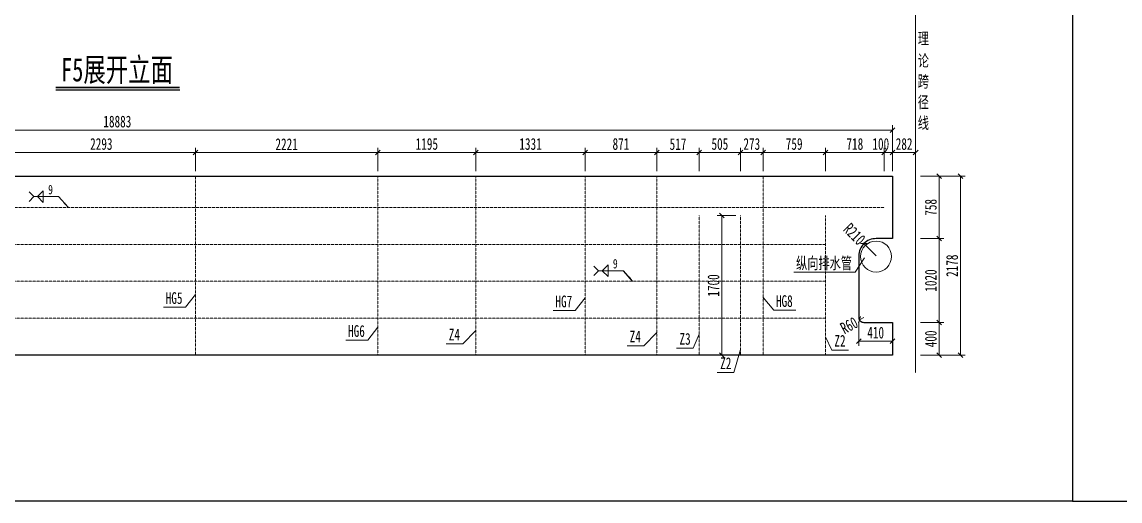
# Model space of a CAD drawing. Header units: millimetres. Extents: x -89049 to 410567, y -307459 to -100425.
# Drawn here: x 309772 to 323147, y -153251 to -147422 of the extents above; entities that cross this region are included whole.
import ezdxf
from ezdxf.enums import TextEntityAlignment as Align

# ---------------------------------------------------------------- set-up
doc = ezdxf.new("R2010")
doc.units = ezdxf.units.MM
doc.linetypes.add('CENTER2', pattern=[28.575, 19.05, -3.175, 3.175, -3.175])
doc.linetypes.add('DASHED', pattern=[0.75, 0.5, -0.25])
doc.layers.get('Defpoints').update_dxf_attribs({"color": 8})
for name, color, linetype, lineweight in [('Dim', 4, 'Continuous', 15), ('中心线', 2, 'CENTER2', 15), ('文字', 7, 'Continuous', 15), ('标注线及字体', 2, 'Continuous', 15), ('桥 构造粗实', 1, 'Continuous', 30), ('细实线', 4, 'Continuous', 15), ('虚线', 7, 'DASHED', 13)]:
    doc.layers.add(name, color=color, linetype=linetype, lineweight=lineweight)
doc.layers.add('Text', color=4, linetype='Continuous')
doc.styles.add('111', font='', dxfattribs={"width": 0.7})
doc.styles.add('BM_Dim', font='', dxfattribs={"width": 0.85})
doc.styles.add('SMEDI', font='', dxfattribs={"width": 0.75})
doc.styles.get("Standard").update_dxf_attribs({"font": ''})
doc.styles.get('111').set_extended_font_data('仿宋_GB2312')
doc.styles.get('BM_Dim').set_extended_font_data('仿宋_GB2312')
doc.styles.get('SMEDI').set_extended_font_data('仿宋_GB2312')
doc.styles.get('Standard').set_extended_font_data('仿宋_GB2312')
doc.dimstyles.new('200', dxfattribs={"dimscale": 0, "dimtxt": 2.5, "dimasz": 1, "dimexe": 1, "dimexo": 1, "dimgap": 0.6, "dimtad": 1, "dimdec": 0, "dimdsep": 46, "dimtxsty": '111', "dimblk": 'OBLIQUE', "dimcen": 0, "dimclrd": 4, "dimclre": 4, "dimclrt": 4, "dimadec": 1, "dimazin": 2, "dimtfac": 1, "dimtdec": 0, "dimtix": 1, "dimtmove": 2, "dimatfit": 3, "dimfxl": 4, "dimfxlon": 1, "dimtolj": 1, "dimlwd": -1, "dimlwe": -1, "dimarcsym": 0})
doc.dimstyles.new('MSteel_1.0_1.0', dxfattribs={"dimtxt": 3, "dimasz": 1.2, "dimexe": 1, "dimexo": 1, "dimgap": 1, "dimtad": 3, "dimtoh": 1, "dimdec": 0, "dimzin": 0, "dimdsep": 46, "dimtxsty": 'Standard', "dimblk": 'ARCHTICK', "dimcen": 0.09, "dimclrd": 3, "dimclre": 3, "dimadec": 0, "dimazin": 0, "dimtfac": 1, "dimtdec": 4, "dimtofl": 0, "dimtmove": 0, "dimatfit": 3, "dimfxl": 1, "dimtolj": 1, "dimtzin": 0, "dimarcsym": 0})

# ---------------------------------------------------------------- blocks, each defined once
blk = doc.blocks.new('_Oblique')
at = {"color": 0, "linetype": 'ByBlock', "lineweight": -2}
blk.add_line((-0.5, -0.5), (0.5, 0.5), dxfattribs=at)
blk = doc.blocks.new('*D4380')
at = {"layer": 'Defpoints', "color": 0, "transparency": 16777216}
for p in [(320376, -149009), (320276, -149789), (320376, -149775)]:
    blk.add_point(p, dxfattribs=at)
at = {"layer": '细实线', "color": 4, "transparency": 16777216}
for p, q in [((320276, -149238), (320276, -148952)), ((320376, -149238), (320376, -148952)), ((320276, -149009), (320376, -149009))]:
    blk.add_line(p, q, dxfattribs=at)
at = {"layer": '细实线', "color": 4, "transparency": 16777216, "xscale": 57.14285714285715, "yscale": 57.14285714285715, "zscale": 57.14285714285715, "rotation": 180}
blk.add_blockref('_Oblique', (320276, -149009), dxfattribs=at)
at = {"layer": '细实线', "color": 4, "transparency": 16777216, "xscale": 57.14285714285715, "yscale": 57.14285714285715, "zscale": 57.14285714285715}
blk.add_blockref('_Oblique', (320376, -149009), dxfattribs=at)
at = {"layer": '细实线', "color": 4, "transparency": 16777216, "insert": (320233, -148907), "char_height": 142.9, "attachment_point": 5, "style": '111'}
blk.add_mtext('\\A1;100', dxfattribs=at)
blk = doc.blocks.new('*D4381')
at = {"layer": 'Defpoints', "color": 0, "transparency": 16777216}
for p in [(319558, -149009), (319558, -149792), (320276, -149789)]:
    blk.add_point(p, dxfattribs=at)
at = {"layer": '细实线', "color": 4, "transparency": 16777216}
for p, q in [((319558, -149238), (319558, -148952)), ((320276, -149238), (320276, -148952)), ((320276, -149009), (319558, -149009))]:
    blk.add_line(p, q, dxfattribs=at)
at = {"layer": '细实线', "color": 4, "transparency": 16777216, "xscale": 57.14285714285715, "yscale": 57.14285714285715, "zscale": 57.14285714285715, "rotation": 180}
blk.add_blockref('_Oblique', (319558, -149009), dxfattribs=at)
at = {"layer": '细实线', "color": 4, "transparency": 16777216, "xscale": 57.14285714285715, "yscale": 57.14285714285715, "zscale": 57.14285714285715}
blk.add_blockref('_Oblique', (320276, -149009), dxfattribs=at)
at = {"layer": '细实线', "color": 4, "transparency": 16777216, "insert": (319917, -148907), "char_height": 142.9, "attachment_point": 5, "style": '111'}
blk.add_mtext('\\A1;718', dxfattribs=at)
blk = doc.blocks.new('*D4382')
at = {"layer": 'Defpoints', "color": 0, "transparency": 16777216}
for p in [(301493, -148737), (301493, -149336), (320376, -149359)]:
    blk.add_point(p, dxfattribs=at)
at = {"layer": '细实线', "color": 4, "transparency": 16777216}
for p, q in [((301493, -148965), (301493, -148679)), ((320376, -148965), (320376, -148679)), ((320376, -148737), (301493, -148737))]:
    blk.add_line(p, q, dxfattribs=at)
at = {"layer": '细实线', "color": 4, "transparency": 16777216, "xscale": 57.14285714285715, "yscale": 57.14285714285715, "zscale": 57.14285714285715, "rotation": 180}
blk.add_blockref('_Oblique', (301493, -148737), dxfattribs=at)
at = {"layer": '细实线', "color": 4, "transparency": 16777216, "xscale": 57.14285714285715, "yscale": 57.14285714285715, "zscale": 57.14285714285715}
blk.add_blockref('_Oblique', (320376, -148737), dxfattribs=at)
at = {"layer": '细实线', "color": 4, "transparency": 16777216, "insert": (310934, -148634), "char_height": 142.9, "attachment_point": 5, "style": '111'}
blk.add_mtext('\\A1;18883', dxfattribs=at)
blk = doc.blocks.new('*D4383')
at = {"layer": 'Defpoints', "color": 0, "transparency": 16777216}
for p in [(320658, -149009), (320376, -149804), (320658, -149804)]:
    blk.add_point(p, dxfattribs=at)
at = {"layer": '细实线', "color": 4, "transparency": 16777216}
for p, q in [((320376, -149238), (320376, -148952)), ((320658, -149238), (320658, -148952)), ((320376, -149009), (320658, -149009))]:
    blk.add_line(p, q, dxfattribs=at)
at = {"layer": '细实线', "color": 4, "transparency": 16777216, "xscale": 57.14285714285715, "yscale": 57.14285714285715, "zscale": 57.14285714285715, "rotation": 180}
blk.add_blockref('_Oblique', (320376, -149009), dxfattribs=at)
at = {"layer": '细实线', "color": 4, "transparency": 16777216, "xscale": 57.14285714285715, "yscale": 57.14285714285715, "zscale": 57.14285714285715}
blk.add_blockref('_Oblique', (320658, -149009), dxfattribs=at)
at = {"layer": '细实线', "color": 4, "transparency": 16777216, "insert": (320517, -148907), "char_height": 142.9, "attachment_point": 5, "style": '111'}
blk.add_mtext('\\A1;282', dxfattribs=at)
blk = doc.blocks.new('*D4384')
at = {"layer": 'Defpoints', "color": 0, "transparency": 16777216}
for p in [(318799, -149009), (318799, -149391), (319558, -149439)]:
    blk.add_point(p, dxfattribs=at)
at = {"layer": '细实线', "color": 4, "transparency": 16777216}
for p, q in [((318799, -149238), (318799, -148952)), ((319558, -149238), (319558, -148952)), ((319558, -149009), (318799, -149009))]:
    blk.add_line(p, q, dxfattribs=at)
at = {"layer": '细实线', "color": 4, "transparency": 16777216, "xscale": 57.14285714285715, "yscale": 57.14285714285715, "zscale": 57.14285714285715, "rotation": 180}
blk.add_blockref('_Oblique', (318799, -149009), dxfattribs=at)
at = {"layer": '细实线', "color": 4, "transparency": 16777216, "xscale": 57.14285714285715, "yscale": 57.14285714285715, "zscale": 57.14285714285715}
blk.add_blockref('_Oblique', (319558, -149009), dxfattribs=at)
at = {"layer": '细实线', "color": 4, "transparency": 16777216, "insert": (319178, -148907), "char_height": 142.9, "attachment_point": 5, "style": '111'}
blk.add_mtext('\\A1;759', dxfattribs=at)
blk = doc.blocks.new('*D4385')
at = {"layer": 'Defpoints', "color": 0, "transparency": 16777216}
for p in [(318526, -149009), (318526, -149378), (318799, -149391)]:
    blk.add_point(p, dxfattribs=at)
at = {"layer": '细实线', "color": 4, "transparency": 16777216}
for p, q in [((318526, -149238), (318526, -148952)), ((318799, -149238), (318799, -148952)), ((318799, -149009), (318526, -149009))]:
    blk.add_line(p, q, dxfattribs=at)
at = {"layer": '细实线', "color": 4, "transparency": 16777216, "xscale": 57.14285714285715, "yscale": 57.14285714285715, "zscale": 57.14285714285715, "rotation": 180}
blk.add_blockref('_Oblique', (318526, -149009), dxfattribs=at)
at = {"layer": '细实线', "color": 4, "transparency": 16777216, "xscale": 57.14285714285715, "yscale": 57.14285714285715, "zscale": 57.14285714285715}
blk.add_blockref('_Oblique', (318799, -149009), dxfattribs=at)
at = {"layer": '细实线', "color": 4, "transparency": 16777216, "insert": (318662, -148907), "char_height": 142.9, "attachment_point": 5, "style": '111'}
blk.add_mtext('\\A1;273', dxfattribs=at)
blk = doc.blocks.new('*D4386')
at = {"layer": 'Defpoints', "color": 0, "transparency": 16777216}
for p in [(318021, -149009), (318021, -149349), (318526, -149378)]:
    blk.add_point(p, dxfattribs=at)
at = {"layer": '细实线', "color": 4, "transparency": 16777216}
for p, q in [((318021, -149238), (318021, -148952)), ((318526, -149238), (318526, -148952)), ((318526, -149009), (318021, -149009))]:
    blk.add_line(p, q, dxfattribs=at)
at = {"layer": '细实线', "color": 4, "transparency": 16777216, "xscale": 57.14285714285715, "yscale": 57.14285714285715, "zscale": 57.14285714285715, "rotation": 180}
blk.add_blockref('_Oblique', (318021, -149009), dxfattribs=at)
at = {"layer": '细实线', "color": 4, "transparency": 16777216, "xscale": 57.14285714285715, "yscale": 57.14285714285715, "zscale": 57.14285714285715}
blk.add_blockref('_Oblique', (318526, -149009), dxfattribs=at)
at = {"layer": '细实线', "color": 4, "transparency": 16777216, "insert": (318273, -148907), "char_height": 142.9, "attachment_point": 5, "style": '111'}
blk.add_mtext('\\A1;505', dxfattribs=at)
blk = doc.blocks.new('*D4387')
at = {"layer": 'Defpoints', "color": 0, "transparency": 16777216}
for p in [(315302, -149009), (315302, -149331), (316633, -149337)]:
    blk.add_point(p, dxfattribs=at)
at = {"layer": '细实线', "color": 4, "transparency": 16777216}
for p, q in [((315302, -149238), (315302, -148952)), ((316633, -149238), (316633, -148952)), ((316633, -149009), (315302, -149009))]:
    blk.add_line(p, q, dxfattribs=at)
at = {"layer": '细实线', "color": 4, "transparency": 16777216, "xscale": 57.14285714285715, "yscale": 57.14285714285715, "zscale": 57.14285714285715, "rotation": 180}
blk.add_blockref('_Oblique', (315302, -149009), dxfattribs=at)
at = {"layer": '细实线', "color": 4, "transparency": 16777216, "xscale": 57.14285714285715, "yscale": 57.14285714285715, "zscale": 57.14285714285715}
blk.add_blockref('_Oblique', (316633, -149009), dxfattribs=at)
at = {"layer": '细实线', "color": 4, "transparency": 16777216, "insert": (315967, -148907), "char_height": 142.9, "attachment_point": 5, "style": '111'}
blk.add_mtext('\\A1;1331', dxfattribs=at)
blk = doc.blocks.new('*D4388')
at = {"layer": 'Defpoints', "color": 0, "transparency": 16777216}
for p in [(314107, -149009), (314107, -149367), (315302, -149331)]:
    blk.add_point(p, dxfattribs=at)
at = {"layer": '细实线', "color": 4, "transparency": 16777216}
for p, q in [((314107, -149238), (314107, -148952)), ((315302, -149238), (315302, -148952)), ((315302, -149009), (314107, -149009))]:
    blk.add_line(p, q, dxfattribs=at)
at = {"layer": '细实线', "color": 4, "transparency": 16777216, "xscale": 57.14285714285715, "yscale": 57.14285714285715, "zscale": 57.14285714285715, "rotation": 180}
blk.add_blockref('_Oblique', (314107, -149009), dxfattribs=at)
at = {"layer": '细实线', "color": 4, "transparency": 16777216, "xscale": 57.14285714285715, "yscale": 57.14285714285715, "zscale": 57.14285714285715}
blk.add_blockref('_Oblique', (315302, -149009), dxfattribs=at)
at = {"layer": '细实线', "color": 4, "transparency": 16777216, "insert": (314704, -148907), "char_height": 142.9, "attachment_point": 5, "style": '111'}
blk.add_mtext('\\A1;1195', dxfattribs=at)
blk = doc.blocks.new('*D4389')
at = {"layer": 'Defpoints', "color": 0, "transparency": 16777216}
for p in [(311885, -149009), (311885, -149344), (314107, -149367)]:
    blk.add_point(p, dxfattribs=at)
at = {"layer": '细实线', "color": 4, "transparency": 16777216}
for p, q in [((311885, -149238), (311885, -148952)), ((314107, -149238), (314107, -148952)), ((314107, -149009), (311885, -149009))]:
    blk.add_line(p, q, dxfattribs=at)
at = {"layer": '细实线', "color": 4, "transparency": 16777216, "xscale": 57.14285714285715, "yscale": 57.14285714285715, "zscale": 57.14285714285715, "rotation": 180}
blk.add_blockref('_Oblique', (311885, -149009), dxfattribs=at)
at = {"layer": '细实线', "color": 4, "transparency": 16777216, "xscale": 57.14285714285715, "yscale": 57.14285714285715, "zscale": 57.14285714285715}
blk.add_blockref('_Oblique', (314107, -149009), dxfattribs=at)
at = {"layer": '细实线', "color": 4, "transparency": 16777216, "insert": (312996, -148909), "char_height": 142.9, "attachment_point": 5, "style": '111'}
blk.add_mtext('\\A1;2221', dxfattribs=at)
blk = doc.blocks.new('*D4390')
at = {"layer": 'Defpoints', "color": 0, "transparency": 16777216}
for p in [(309593, -149009), (309593, -149344), (311885, -149407)]:
    blk.add_point(p, dxfattribs=at)
at = {"layer": '细实线', "color": 4, "transparency": 16777216}
for p, q in [((309593, -149238), (309593, -148952)), ((311885, -149238), (311885, -148952)), ((311885, -149009), (309593, -149009))]:
    blk.add_line(p, q, dxfattribs=at)
at = {"layer": '细实线', "color": 4, "transparency": 16777216, "xscale": 57.14285714285715, "yscale": 57.14285714285715, "zscale": 57.14285714285715, "rotation": 180}
blk.add_blockref('_Oblique', (309593, -149009), dxfattribs=at)
at = {"layer": '细实线', "color": 4, "transparency": 16777216, "xscale": 57.14285714285715, "yscale": 57.14285714285715, "zscale": 57.14285714285715}
blk.add_blockref('_Oblique', (311885, -149009), dxfattribs=at)
at = {"layer": '细实线', "color": 4, "transparency": 16777216, "insert": (310739, -148907), "char_height": 142.9, "attachment_point": 5, "style": '111'}
blk.add_mtext('\\A1;2293', dxfattribs=at)
blk = doc.blocks.new('*D4393')
at = {"layer": 'Defpoints', "color": 0, "transparency": 16777216}
for p in [(316633, -149009), (316633, -149337), (317504, -149390)]:
    blk.add_point(p, dxfattribs=at)
at = {"layer": '细实线', "color": 4, "transparency": 16777216}
for p, q in [((316633, -149238), (316633, -148952)), ((317504, -149238), (317504, -148952)), ((317504, -149009), (316633, -149009))]:
    blk.add_line(p, q, dxfattribs=at)
at = {"layer": '细实线', "color": 4, "transparency": 16777216, "xscale": 57.14285714285715, "yscale": 57.14285714285715, "zscale": 57.14285714285715, "rotation": 180}
blk.add_blockref('_Oblique', (316633, -149009), dxfattribs=at)
at = {"layer": '细实线', "color": 4, "transparency": 16777216, "xscale": 57.14285714285715, "yscale": 57.14285714285715, "zscale": 57.14285714285715}
blk.add_blockref('_Oblique', (317504, -149009), dxfattribs=at)
at = {"layer": '细实线', "color": 4, "transparency": 16777216, "insert": (317068, -148907), "char_height": 142.9, "attachment_point": 5, "style": '111'}
blk.add_mtext('\\A1;871', dxfattribs=at)
blk = doc.blocks.new('_ArchTick')
at = {"color": 0, "linetype": 'ByBlock', "const_width": 0.15}
blk.add_lwpolyline([(-0.5, -0.5), (0.5, 0.5)], dxfattribs=at)
blk = doc.blocks.new('角焊缝2')
at = {"layer": 'Dim'}
blk.add_line((-3138.01, 370.22), (-3132.7, 370.22), dxfattribs=at)
blk.add_lwpolyline([(-3134.75, 371.45), (-3134.75, 368.99), (-3133.52, 370.22)], close=True, dxfattribs=at)
blk.add_lwpolyline([(-3131.7, 369.22), (-3132.7, 370.22), (-3131.7, 371.22)], dxfattribs=at)
blk = doc.blocks.new('*D4398')
at = {"layer": 'Defpoints', "color": 0, "transparency": 16777216}
for p in [(318021, -149009), (317504, -149390), (318021, -149368)]:
    blk.add_point(p, dxfattribs=at)
at = {"layer": '细实线', "color": 4, "transparency": 16777216}
for p, q in [((317504, -149238), (317504, -148952)), ((318021, -149238), (318021, -148952)), ((317504, -149009), (318021, -149009))]:
    blk.add_line(p, q, dxfattribs=at)
at = {"layer": '细实线', "color": 4, "transparency": 16777216, "xscale": 57.14285714285715, "yscale": 57.14285714285715, "zscale": 57.14285714285715}
for p, rotation in [((317504, -149009), 180.0000661332719), ((318021, -149009), 6.613327188675714e-05)]:
    blk.add_blockref('_Oblique', p, dxfattribs=dict(at, rotation=rotation))
at = {"layer": '细实线', "color": 4, "transparency": 16777216, "insert": (317763, -148909), "char_height": 142.9, "attachment_point": 5, "rotation": 0.0001, "style": '111'}
blk.add_mtext('\\A1;517', dxfattribs=at)
blk = doc.blocks.new('*D4415')
at = {"layer": 'Defpoints', "color": 0, "transparency": 16777216}
for p in [(320376, -151078), (320945, -151078), (320376, -151478)]:
    blk.add_point(p, dxfattribs=at)
at = {"layer": '细实线', "color": 4, "transparency": 16777216}
for p, q in [((320716, -151078), (321002, -151078)), ((320945, -151478), (320945, -151078)), ((320716, -151478), (321002, -151478))]:
    blk.add_line(p, q, dxfattribs=at)
at = {"layer": '细实线', "color": 4, "transparency": 16777216, "xscale": 57.14285714285715, "yscale": 57.14285714285715, "zscale": 57.14285714285715}
for p, rotation in [((320945, -151078), 90), ((320945, -151478), 270)]:
    blk.add_blockref('_Oblique', p, dxfattribs=dict(at, rotation=rotation))
at = {"layer": '细实线', "color": 4, "transparency": 16777216, "insert": (320843, -151278), "char_height": 142.9, "attachment_point": 5, "rotation": 90, "style": '111'}
blk.add_mtext('\\A1;400', dxfattribs=at)
blk = doc.blocks.new('*D4416')
at = {"layer": 'Defpoints', "color": 0, "transparency": 16777216}
for p in [(320376, -150058), (320376, -151078), (320945, -151078)]:
    blk.add_point(p, dxfattribs=at)
at = {"layer": '细实线', "color": 4, "transparency": 16777216}
for p, q in [((320716, -150058), (321002, -150058)), ((320945, -150058), (320945, -151078)), ((320716, -151078), (321002, -151078))]:
    blk.add_line(p, q, dxfattribs=at)
at = {"layer": '细实线', "color": 4, "transparency": 16777216, "xscale": 57.14285714285715, "yscale": 57.14285714285715, "zscale": 57.14285714285715}
for p, rotation in [((320945, -150058), 90), ((320945, -151078), 270)]:
    blk.add_blockref('_Oblique', p, dxfattribs=dict(at, rotation=rotation))
at = {"layer": '细实线', "color": 4, "transparency": 16777216, "insert": (320843, -150568), "char_height": 142.9, "attachment_point": 5, "rotation": 90, "style": '111'}
blk.add_mtext('\\A1;1020', dxfattribs=at)
blk = doc.blocks.new('*D4417')
at = {"layer": 'Defpoints', "color": 0, "transparency": 16777216}
for p in [(320376, -149299), (320376, -150058), (320945, -150058)]:
    blk.add_point(p, dxfattribs=at)
at = {"layer": '细实线', "color": 4, "transparency": 16777216}
for p, q in [((320716, -149299), (321002, -149299)), ((320945, -149299), (320945, -150058)), ((320716, -150058), (321002, -150058))]:
    blk.add_line(p, q, dxfattribs=at)
at = {"layer": '细实线', "color": 4, "transparency": 16777216, "xscale": 57.14285714285715, "yscale": 57.14285714285715, "zscale": 57.14285714285715}
for p, rotation in [((320945, -149299), 90), ((320945, -150058), 270)]:
    blk.add_blockref('_Oblique', p, dxfattribs=dict(at, rotation=rotation))
at = {"layer": '细实线', "color": 4, "transparency": 16777216, "insert": (320843, -149678), "char_height": 142.9, "attachment_point": 5, "rotation": 90, "style": '111'}
blk.add_mtext('\\A1;758', dxfattribs=at)
blk = doc.blocks.new('*D4418')
at = {"layer": 'Defpoints', "color": 0, "transparency": 16777216}
for p in [(320376, -149299), (321204, -149299), (320376, -151478)]:
    blk.add_point(p, dxfattribs=at)
at = {"layer": '细实线', "color": 4, "transparency": 16777216}
for p, q in [((320976, -149299), (321261, -149299)), ((321204, -151478), (321204, -149299)), ((320976, -151478), (321261, -151478))]:
    blk.add_line(p, q, dxfattribs=at)
at = {"layer": '细实线', "color": 4, "transparency": 16777216, "xscale": 57.14285714285715, "yscale": 57.14285714285715, "zscale": 57.14285714285715}
for p, rotation in [((321204, -149299), 90), ((321204, -151478), 270)]:
    blk.add_blockref('_Oblique', p, dxfattribs=dict(at, rotation=rotation))
at = {"layer": '细实线', "color": 4, "transparency": 16777216, "insert": (321102, -150388), "char_height": 142.9, "attachment_point": 5, "rotation": 90, "style": '111'}
blk.add_mtext('\\A1;2178', dxfattribs=at)
blk = doc.blocks.new('*D4419')
at = {"layer": 'Defpoints', "color": 0, "transparency": 16777216}
for p in [(319966, -150913), (320376, -151078), (319966, -151305)]:
    blk.add_point(p, dxfattribs=at)
at = {"layer": '细实线', "color": 4, "transparency": 16777216}
for p, q in [((319966, -151077), (319966, -151362)), ((320376, -151135), (320376, -151362)), ((320376, -151305), (319966, -151305))]:
    blk.add_line(p, q, dxfattribs=at)
at = {"layer": '细实线', "color": 4, "transparency": 16777216, "xscale": 57.14285714285715, "yscale": 57.14285714285715, "zscale": 57.14285714285715, "rotation": 180}
blk.add_blockref('_Oblique', (319966, -151305), dxfattribs=at)
at = {"layer": '细实线', "color": 4, "transparency": 16777216, "xscale": 57.14285714285715, "yscale": 57.14285714285715, "zscale": 57.14285714285715}
blk.add_blockref('_Oblique', (320376, -151305), dxfattribs=at)
at = {"layer": '细实线', "color": 4, "transparency": 16777216, "insert": (320171, -151203), "char_height": 142.9, "attachment_point": 5, "style": '111'}
blk.add_mtext('\\A1;410', dxfattribs=at)
blk = doc.blocks.new('*D4420')
at = {"layer": 'Defpoints', "color": 0, "transparency": 16777216}
for p in [(319973, -151046), (320026, -151018)]:
    blk.add_point(p, dxfattribs=at)
at = {"layer": '细实线', "color": 4, "transparency": 16777216}
for p, q in [((319973, -151046), (320026, -151018)), ((320026, -151018), (319973, -151046))]:
    blk.add_line(p, q, dxfattribs=at)
at = {"layer": '细实线', "color": 4, "transparency": 16777216, "xscale": 57.14285714285715, "yscale": 57.14285714285715, "zscale": 57.14285714285715, "rotation": 208.2547155653454}
blk.add_blockref('_Oblique', (319973, -151046), dxfattribs=at)
at = {"layer": '细实线', "color": 4, "transparency": 16777216, "insert": (319847, -151114), "char_height": 142.9, "attachment_point": 5, "rotation": 28.2547, "style": '111'}
blk.add_mtext('\\A1;R60', dxfattribs=at)
blk = doc.blocks.new('*D4421')
at = {"layer": 'Defpoints', "color": 0, "transparency": 16777216}
for p in [(320027, -150119), (320176, -150268)]:
    blk.add_point(p, dxfattribs=at)
at = {"layer": '细实线', "color": 4, "transparency": 16777216}
for p in [(320027, -150119), (320176, -150268)]:
    blk.add_line(p, (320027, -150119), dxfattribs=at)
at = {"layer": '细实线', "color": 4, "transparency": 16777216, "xscale": 57.14285714285715, "yscale": 57.14285714285715, "zscale": 57.14285714285715, "rotation": 314.9358594257207}
blk.add_blockref('_Oblique', (320027, -150119), dxfattribs=at)
at = {"layer": '细实线', "color": 4, "transparency": 16777216, "insert": (319912, -150003), "char_height": 142.9, "attachment_point": 5, "rotation": 314.9359, "style": '111'}
blk.add_mtext('\\A1;R210', dxfattribs=at)
blk = doc.blocks.new('*D4424')
at = {"layer": 'Defpoints', "color": 0, "transparency": 16777216}
for p in [(318298, -149778), (318526, -149778), (318526, -151478)]:
    blk.add_point(p, dxfattribs=at)
at = {"layer": '细实线', "color": 4, "transparency": 16777216}
for p, q in [((318468, -149778), (318241, -149778)), ((318298, -151478), (318298, -149778)), ((318468, -151478), (318241, -151478))]:
    blk.add_line(p, q, dxfattribs=at)
at = {"layer": '细实线', "color": 4, "transparency": 16777216, "xscale": 57.14285714285715, "yscale": 57.14285714285715, "zscale": 57.14285714285715}
for p, rotation in [((318298, -149778), 90), ((318298, -151478), 270)]:
    blk.add_blockref('_Oblique', p, dxfattribs=dict(at, rotation=rotation))
at = {"layer": '细实线', "color": 4, "transparency": 16777216, "insert": (318196, -150628), "char_height": 142.9, "attachment_point": 5, "rotation": 90, "style": '111'}
blk.add_mtext('\\A1;1700', dxfattribs=at)

msp = doc.modelspace()

# ---------------------------------------------------------------- linework, layer by layer
at = {"color": 4}
msp.add_line((311693.6, -148253.1), (310184.2, -148253.1), dxfattribs=at)
at = {"color": 6, "const_width": 20.6}
msp.add_lwpolyline([(311693.6, -148218.8), (310184.2, -148218.8)], dxfattribs=at)
at = {"layer": 'Defpoints'}
for points in [[(300566.6, -138634.1), (322566.6, -138634.1), (322566.6, -153251.3), (300566.6, -153251.3)], [(344566.6, -138634.1), (322566.6, -138634.1), (322566.6, -153251.3), (344566.6, -153251.3)]]:
    msp.add_lwpolyline(points, close=True, dxfattribs=at)
at = {"layer": '中心线', "ltscale": 0.3}
msp.add_line((320657.7, -140245.1), (320657.7, -151689.7), dxfattribs=at)
at = {"layer": '桥 构造粗实'}
msp.add_lwpolyline([(301492.8, -149299.4), (320375.7, -149299.4), (320375.7, -150057.6), (320175.7, -150057.6, 0.4142136), (319965.7, -150267.6), (319965.7, -151017.6, 0.4142136), (320025.7, -151077.6), (320375.7, -151077.6), (320375.7, -151477.6), (301492.8, -151477.6)], format="xyb", close=True, dxfattribs=at)
at = {"layer": '细实线'}
for p, q in [((319921.9, -150467.9), (320036.7, -150290.1)), ((319921.9, -150467.9), (319174.8, -150467.9)), ((311763.6, -150893.8), (311885.4, -150737.2)), ((316510.9, -150934.3), (316632.7, -150777.7)), ((318929.1, -150930), (318798.8, -150773.5)), ((311763.6, -150893.8), (311496, -150893.8)), ((316510.9, -150934.3), (316243.2, -150934.3)), ((319196.7, -150930), (318929.1, -150930)), ((313985, -151294.1), (314106.8, -151137.6)), ((315143.9, -151337.5), (315301.5, -151177)), ((317346.5, -151361.3), (317504.2, -151200.7)), ((317947.6, -151389.8), (318021, -151220)), ((319637.8, -151413.5), (319557.9, -151252.9)), ((313985, -151294.1), (313717.4, -151294.1)), ((315143.9, -151337.5), (314941.1, -151337.5)), ((317346.5, -151361.3), (317143.8, -151361.3)), ((317744.8, -151389.8), (317947.6, -151389.8)), ((318443.9, -151686.3), (318525.6, -151405.6)), ((319840.6, -151413.5), (319637.8, -151413.5)), ((318241.1, -151686.3), (318443.9, -151686.3))]:
    msp.add_line(p, q, dxfattribs=at)
at = {"layer": '细实线', "color": 8}
msp.add_circle((320175.7, -150276.1), 188.5, dxfattribs=at)
at = {"layer": '虚线', "ltscale": 5}
for p, q in [((311885.4, -151477.6), (311885.4, -149298.6)), ((314106.8, -149298.6), (314106.8, -151477.6)), ((315301.5, -149298.6), (315301.5, -151477.6)), ((316632.7, -149298.6), (316632.7, -151477.6)), ((317504.2, -149298.6), (317504.2, -151477.6)), ((318798.8, -151477.6), (318798.8, -149298.6)), ((320275.9, -149677.6), (301492.8, -149677.6)), ((318021, -151477.6), (318021, -149777.6)), ((318525.6, -151477.6), (318525.6, -149777.6)), ((319557.9, -149777.6), (319557.9, -151477.6)), ((319557.9, -150127.6), (301492.8, -150127.6)), ((319557.9, -150577.6), (301492.8, -150577.6)), ((319557.9, -151027.6), (301492.8, -151027.6))]:
    msp.add_line(p, q, dxfattribs=at)

# ---------------------------------------------------------------- block references
at = {"layer": '细实线', "color": 8, "xscale": -57.1428571428572, "yscale": 57.1428571428572, "zscale": 57.1428571428572}
for p in [(130903.8, -170702.9), (137783, -171604.6)]:
    msp.add_blockref('角焊缝2', p, dxfattribs=at)

# ---------------------------------------------------------------- texts
at = {"layer": 'Text', "style": 'SMEDI', "width": 0.75}
for p in [(310091.1, -149461.8), (316970.3, -150363.5)]:
    msp.add_text('9', height=114.3, dxfattribs=at).set_placement(p, align=Align.MIDDLE_LEFT)
at = {"layer": '文字', "style": 'BM_Dim', "width": 0.7}
for s, height, p in [('理', 142.9, (320751.8, -147736.2)), ('论', 142.9, (320751.8, -148006.2)), ('跨', 142.9, (320751.8, -148258.8)), ('径', 142.9, (320751.8, -148511.4)), ('线', 142.9, (320751.8, -148764)), ('纵向排水管', 142.86, (319541.9, -150470.2)), ('HG5', 142.86, (311625.2, -150896.1)), ('HG7', 142.86, (316372.5, -150936.6)), ('HG8', 142.86, (319058.3, -150932.3)), ('HG6', 142.86, (313846.6, -151296.4)), ('Z4', 142.86, (315039.5, -151339.8)), ('Z4', 142.86, (317242.2, -151363.6)), ('Z3', 142.86, (317849.1, -151392.1)), ('Z2', 142.86, (319736.2, -151415.8)), ('Z2', 142.86, (318345.5, -151688.6))]:
    msp.add_text(s, height=height, dxfattribs=at).set_placement(p, align=Align.BOTTOM_CENTER)
at = {"layer": '标注线及字体', "style": '111', "width": 0.7}
msp.add_text('F5展开立面', height=285.71, dxfattribs=at).set_placement((310930.2, -147996.6), align=Align.MIDDLE)

# ---------------------------------------------------------------- dimensions: what is measured, and where the dimension line sits
at = {"layer": '细实线'}
for base, p1, p2, angle, picture, middle in [((301492.8, -148736.6), (320375.9, -149358.5), (301492.8, -149336.1), 180, '*D4382', (310934.4, -148634.4)), ((309592.8, -149009.3), (311885.4, -149406.9), (309592.8, -149344.3), 180, '*D4390', (310739.1, -148907.1)), ((311885.4, -149009.3), (314106.8, -149367), (311885.4, -149344.3), 180, '*D4389', (312996.1, -148908.6)), ((314106.8, -149009.3), (315301.5, -149330.5), (314106.8, -149367), 180, '*D4388', (314704.2, -148907.1)), ((315301.5, -149009.3), (316632.7, -149337.2), (315301.5, -149330.5), 180, '*D4387', (315967.1, -148907.1)), ((316632.7003, -149009.2916), (317504.1664, -149390.0792), (316632.7003, -149337.1982), 180, '*D4393', (317068.4334, -148907.0523)), ((318021, -149009.3), (317504.2, -149390.1), (318021, -149367.5), 0.00007, '*D4398', (317762.6, -148908.6)), ((318021, -149009.3), (318525.6, -149378.2), (318021, -149349.1), 180, '*D4386', (318273.3, -148907.1)), ((318525.6, -149009.3), (318798.8, -149390.9), (318525.6, -149378.2), 180, '*D4385', (318662.2, -148907.1)), ((318798.8, -149009.3), (319557.9, -149438.9), (318798.8, -149390.9), 180, '*D4384', (319178.3, -148907.1)), ((319557.9, -149009.3), (320275.9, -149788.6), (319557.9, -149792.2), 180, '*D4381', (319916.9, -148907.1)), ((320657.9, -149009.3), (320375.9, -149804.5), (320657.9, -149804.5), 180, '*D4383', (320516.9, -148907.1)), ((320945, -150057.6), (320375.7, -149299.4), (320375.7, -150057.6), 270, '*D4417', (320842.8, -149678.5)), ((321204.3, -149299.4), (320375.7, -151477.6), (320375.7, -149299.4), 90, '*D4418', (321102.1, -150388.5)), ((318297.9, -149777.6), (318525.6, -151477.6), (318525.6, -149777.6), 90, '*D4424', (318195.6, -150627.6)), ((320945, -151077.6), (320375.7, -150057.6), (320375.7, -151077.6), 270, '*D4416', (320842.8, -150567.6)), ((319965.7, -151305.3), (320375.7, -151077.6), (319965.7, -150912.8), 180, '*D4419', (320170.7, -151203)), ((320945, -151077.6), (320375.7, -151477.6), (320375.7, -151077.6), 90, '*D4415', (320842.8, -151277.6))]:
    dim = msp.add_linear_dim(base=base, p1=p1, p2=p2, angle=angle, dimstyle='200', override={"dimscale": 57.142857, "dimblk": 'Oblique'}, dxfattribs=at)
    dim.commit()
    dim.dimension.update_dxf_attribs({"geometry": picture, "text_midpoint": middle})
dim = msp.add_linear_dim(base=(320375.9, -149009.3), p1=(320275.9, -149788.6), p2=(320375.9, -149775.1), angle=180, dimstyle='200', override={"dimscale": 57.142857, "dimblk": 'Oblique'}, dxfattribs=at)
dim.commit()
dim.dimension.update_dxf_attribs({"geometry": '*D4380', "text_midpoint": (320233.3, -148907.1), "dimtype": 160})
for center, mpoint, picture, middle in [((320175.7, -150267.6), (320027.3, -150118.9), '*D4421', (319911.8, -150003.1)), ((320025.7, -151017.6), (319972.8, -151046), '*D4420', (319846.8, -151113.7))]:
    dim = msp.add_radius_dim(center=center, mpoint=mpoint, dimstyle='200', override={"dimscale": 57.142857, "dimblk": 'Oblique'}, dxfattribs=at)
    dim.commit()
    dim.dimension.update_dxf_attribs({"geometry": picture, "text_midpoint": middle, "dimtype": 164})

# ---------------------------------------------------------------- leaders
at = {"layer": 'Dim'}
for points in [[(310334.5, -149677), (310218.6, -149547.3)], [(317213.7, -150578.6), (317097.8, -150449)]]:
    msp.add_leader(points, dimstyle='MSteel_1.0_1.0', override={"dimscale": 57.142857, "dimclrd": 256}, dxfattribs=at)

doc.saveas('drawing.dxf')
